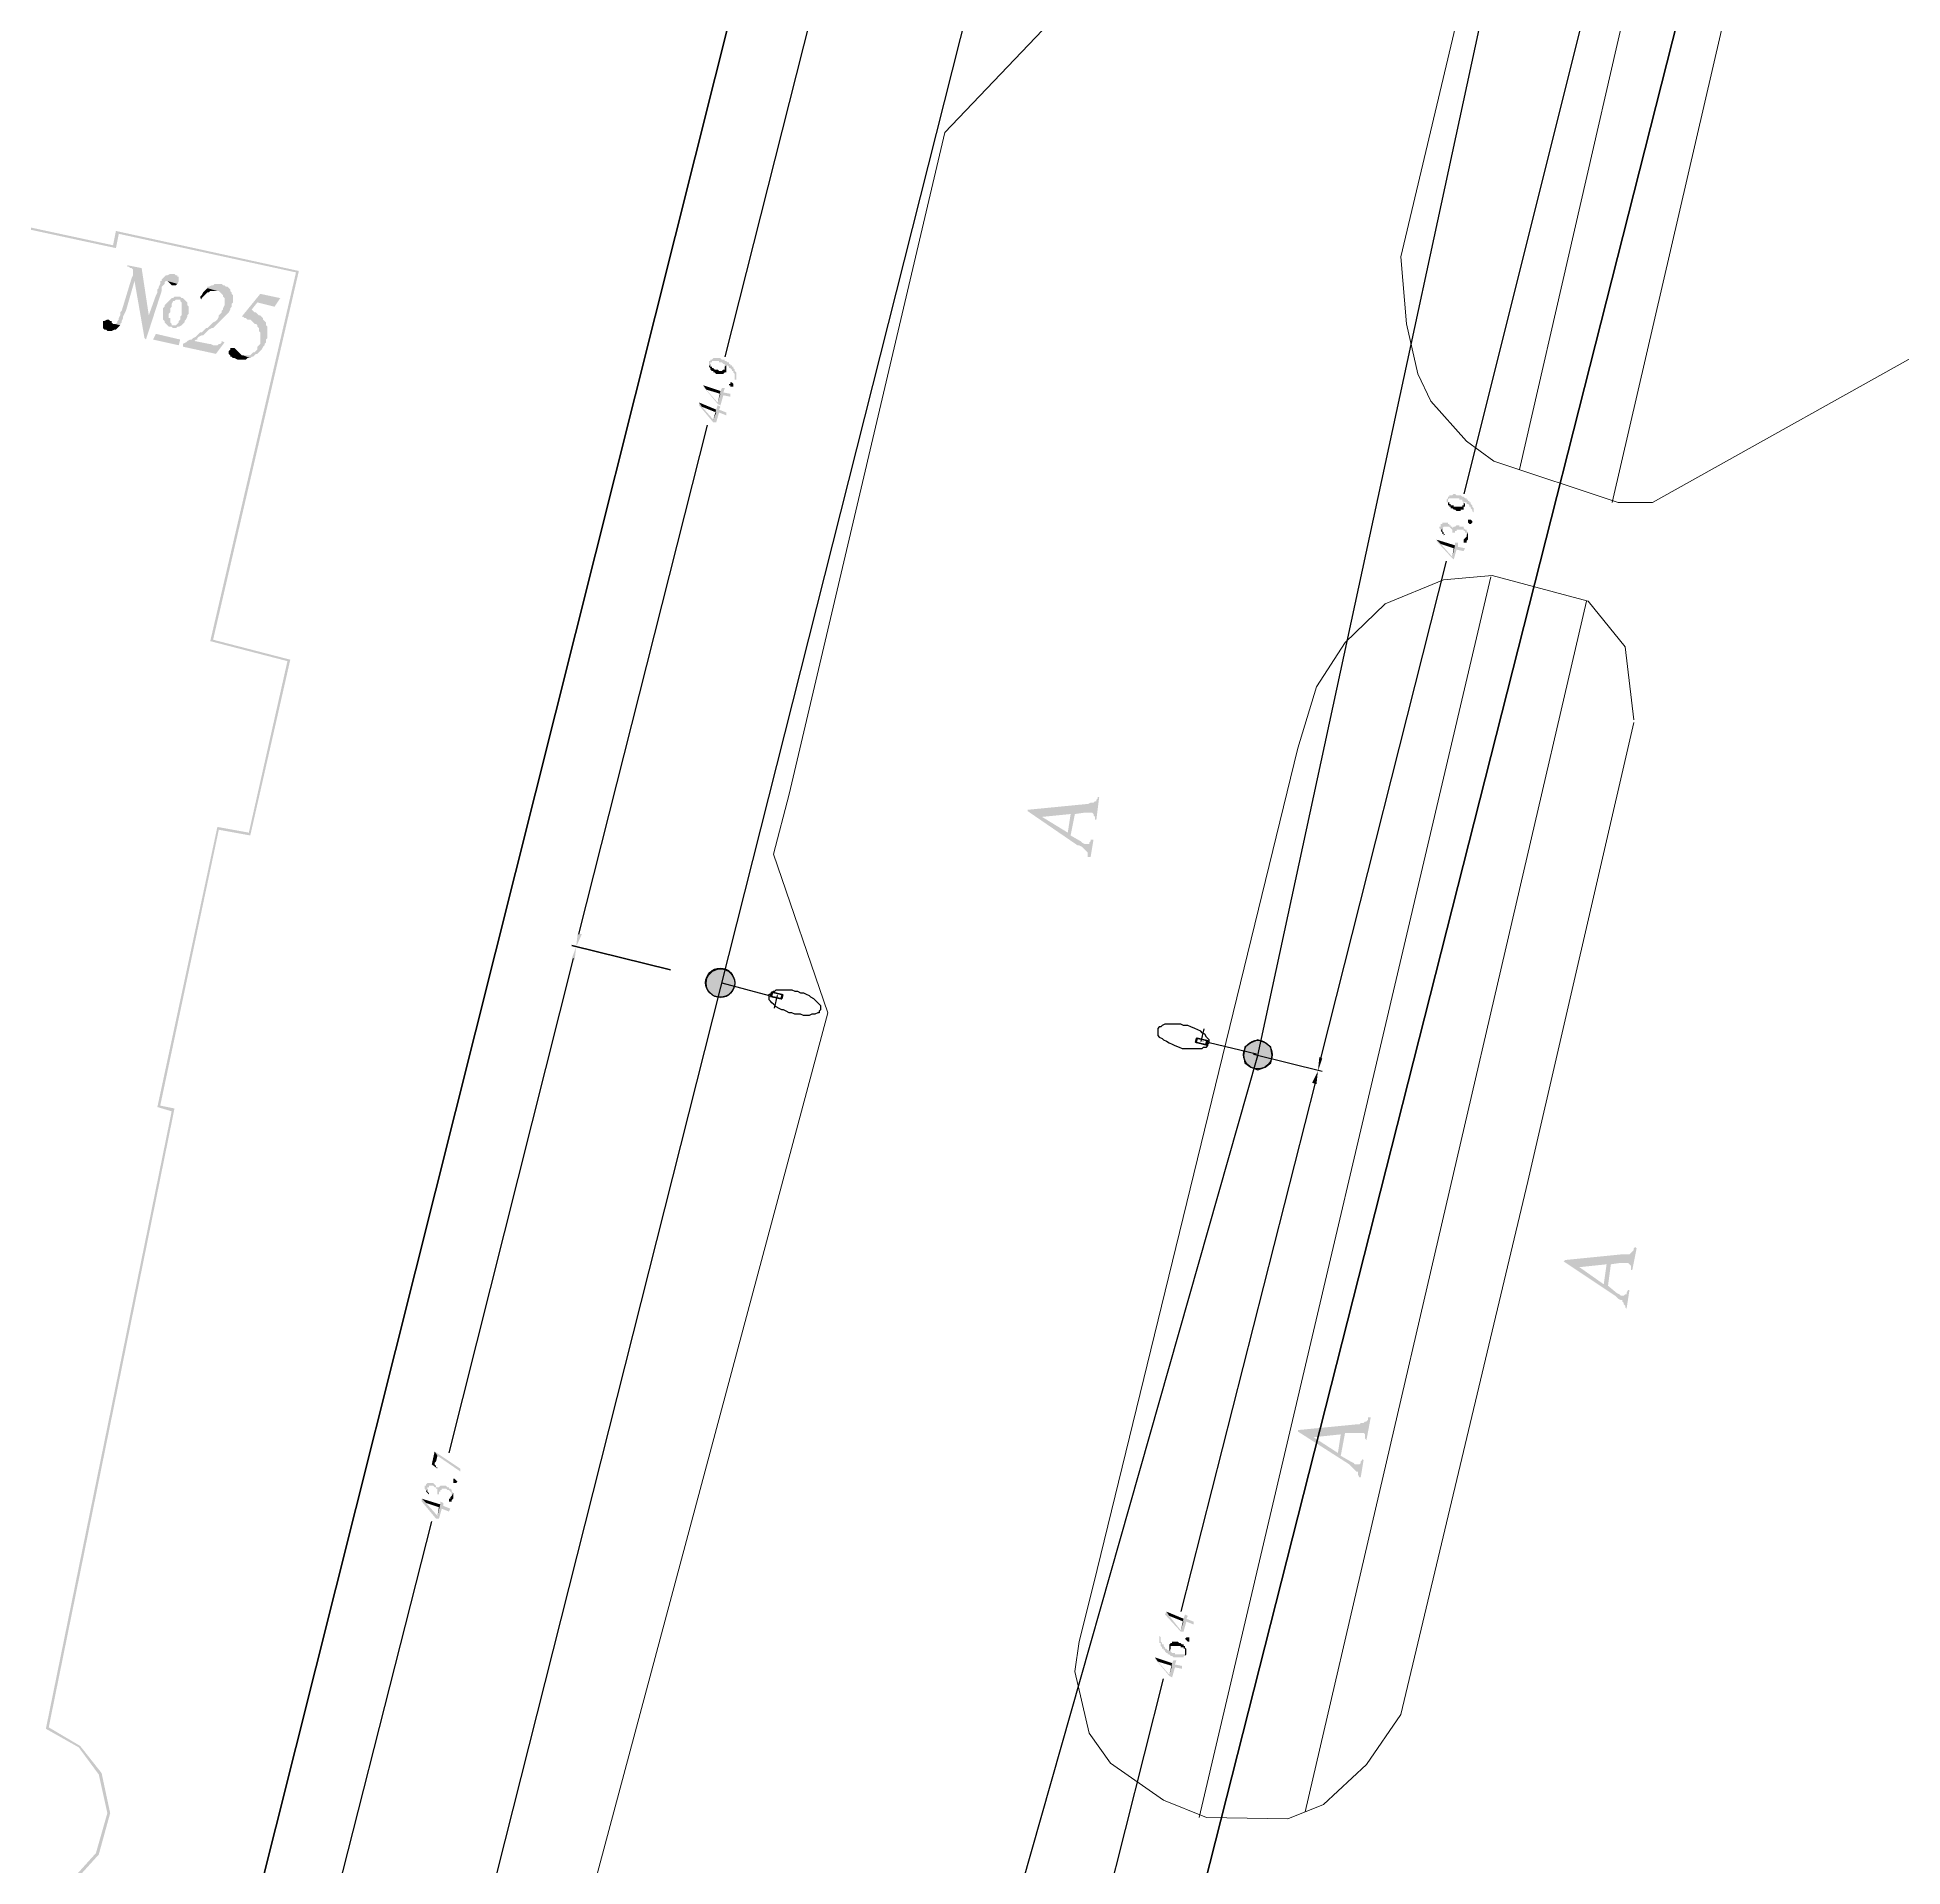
# Model space of a CAD drawing. Extents: x 243 to 885, y -99 to 1005.
# Drawn here: x 404.9 to 477.9, y 430.1 to 501.8 of the extents above; entities that cross this region are included whole.
import ezdxf

# ---------------------------------------------------------------- set-up
doc = ezdxf.new("R2010")
doc.units = 0
doc.header["$MEASUREMENT"] = 0
for name, color, linetype in [('DLXLUM01', 6, 'Continuous'), ('DLXLUMEX', 2, 'Continuous'), ('DLXSCENE', 7, 'Continuous'), ('PDF _Геометрия', 7, 'Continuous'), ('PDF _Сплошная заливка', 7, 'Continuous')]:
    doc.layers.add(name, color=color, linetype=linetype)

# ---------------------------------------------------------------- blocks, each defined once
blk = doc.blocks.new('*U17')
for p, q in [((-0.214, 0.137), (-0.253, -0.028)), ((-0.253, -0.028), (-0.214, 0.137)), ((-0.185, 0.13), (-0.224, -0.035)), ((-0.224, -0.035), (-0.185, 0.13)), ((-0.185, 0.13), (-0.214, 0.137)), ((0.195, 0.042), (-0.214, 0.137)), ((-0.214, 0.137), (-0.185, 0.13)), ((-0.214, 0.137), (0.195, 0.042)), ((0.224, 0.035), (-0.185, 0.13)), ((-0.185, 0.13), (0.224, 0.035)), ((0.156, -0.124), (0.195, 0.042)), ((0.195, 0.042), (0.156, -0.124)), ((0.185, -0.13), (0.224, 0.035)), ((0.224, 0.035), (0.185, -0.13)), ((0.224, 0.035), (0.195, 0.042)), ((0.195, 0.042), (0.224, 0.035)), ((-0.253, -0.028), (0.156, -0.124)), ((-0.224, -0.035), (-0.253, -0.028)), ((-0.253, -0.028), (-0.224, -0.035)), ((0.156, -0.124), (-0.253, -0.028)), ((-0.224, -0.035), (0.185, -0.13)), ((0.185, -0.13), (-0.224, -0.035)), ((0.156, -0.124), (0.185, -0.13)), ((0.185, -0.13), (0.156, -0.124))]:
    blk.add_line(p, q)
at = {"color": 1}
blk.add_line((-0.029, 0.007), (0.084, 0.494), dxfattribs=at)
at = {"layer": 'DLXLUMEX', "color": 7}
blk.add_text('1', height=0.1, dxfattribs=at).set_placement((0, 0))
blk = doc.blocks.new('*U18')
for p, q in [((-0.185, 0.13), (-0.224, -0.035)), ((-0.224, -0.035), (-0.185, 0.13)), ((-0.156, 0.124), (-0.195, -0.042)), ((-0.195, -0.042), (-0.156, 0.124)), ((0.224, 0.035), (-0.185, 0.13)), ((-0.156, 0.124), (-0.185, 0.13)), ((-0.185, 0.13), (0.224, 0.035)), ((-0.185, 0.13), (-0.156, 0.124)), ((0.253, 0.028), (-0.156, 0.124)), ((-0.156, 0.124), (0.253, 0.028)), ((0.185, -0.13), (0.224, 0.035)), ((0.224, 0.035), (0.185, -0.13)), ((0.214, -0.137), (0.253, 0.028)), ((0.253, 0.028), (0.214, -0.137)), ((0.224, 0.035), (0.253, 0.028)), ((0.253, 0.028), (0.224, 0.035)), ((-0.224, -0.035), (0.185, -0.13)), ((0.185, -0.13), (-0.224, -0.035)), ((-0.224, -0.035), (-0.195, -0.042)), ((-0.195, -0.042), (-0.224, -0.035)), ((-0.195, -0.042), (0.214, -0.137)), ((0.214, -0.137), (-0.195, -0.042)), ((0.185, -0.13), (0.214, -0.137)), ((0.214, -0.137), (0.185, -0.13))]:
    blk.add_line(p, q)
at = {"color": 1}
blk.add_line((0.029, -0.007), (-0.084, -0.494), dxfattribs=at)
at = {"layer": 'DLXLUMEX', "color": 7}
blk.add_text('1', height=0.1, dxfattribs=at).set_placement((0, 0))
blk = doc.blocks.new('*U46')
for p, q in [((177.326, 706.222), (0, 0)), ((33.147, -9.687), (212.825, 698.104))]:
    blk.add_line(p, q)

msp = doc.modelspace()

# ---------------------------------------------------------------- hatches: boundary and pattern name
at = {"layer": 'PDF _Сплошная заливка', "linetype": 'ByBlock', "transparency": 33554559}
h = msp.add_hatch(color=256, dxfattribs=at)
h.paths.add_polyline_path([(414.766, 477.398), (411.742, 478.181), (415.102, 492.627), (407.935, 494.195), (407.823, 493.635), (397.688, 495.819), (392.481, 472.47), (395.113, 471.798), (393.265, 463.568), (387.61, 464.911), (384.754, 452.871), (386.042, 452.591), (385.594, 450.743), (389.794, 449.792), (386.49, 435.682), (400.824, 432.602), (400.88, 431.482), (401.608, 430.083), (402.784, 429.131), (404.687, 428.851), (406.199, 429.411), (407.263, 430.586), (407.711, 432.21), (407.375, 433.778), (406.535, 434.842), (405.303, 435.57), (410.23, 459.816), (409.671, 459.928), (411.966, 470.735), (413.198, 470.511)])
h.paths.add_polyline_path([(411.63, 478.125), (414.654, 477.342), (413.142, 470.623), (411.91, 470.847), (409.559, 459.872), (410.119, 459.704), (405.191, 435.514), (406.479, 434.786), (407.263, 433.722), (407.599, 432.21), (407.151, 430.642), (406.143, 429.523), (404.687, 428.963), (402.84, 429.243), (401.664, 430.139), (400.992, 431.538), (400.88, 432.658), (386.602, 435.738), (389.906, 449.848), (385.706, 450.799), (386.154, 452.647), (384.866, 452.927), (387.722, 464.8), (393.377, 463.456), (395.225, 471.854), (392.593, 472.526), (397.8, 495.707), (407.935, 493.523), (408.047, 494.083), (414.99, 492.571)], flags=0)
for color, points in [(256, [(408.943, 492.739), (408.383, 492.851), (408.383, 492.795), (408.439, 492.795), (408.495, 492.739), (408.551, 492.739), (408.607, 492.683), (408.607, 492.627), (408.607, 492.571), (408.607, 492.515), (408.607, 492.459), (408.551, 492.347), (408.663, 492.235), (409.055, 489.996), (409.223, 490.892)]), (256, [(408.551, 492.347), (408.159, 491.06), (408.103, 491.004), (408.103, 490.892), (408.047, 490.78), (408.047, 490.724), (407.991, 490.668), (407.991, 490.612), (407.935, 490.556), (407.879, 490.556), (408.103, 490.5), (408.103, 490.556), (408.159, 490.612), (408.159, 490.668), (408.215, 490.78), (408.215, 490.836), (408.271, 490.948), (408.327, 491.06), (408.663, 492.235)]), (256, [(410.23, 492.515), (410.063, 492.515), (409.951, 492.459), (409.895, 492.459), (409.839, 492.403), (409.783, 492.347), (409.727, 492.291), (409.727, 492.235), (409.671, 492.235), (409.671, 492.179), (409.671, 492.123), (409.615, 492.011), (409.615, 491.955), (409.559, 491.899), (409.559, 491.787), (409.503, 491.675), (409.223, 490.892), (409.055, 489.996), (409.111, 489.94), (409.727, 491.843), (409.727, 491.899), (409.727, 492.011), (409.783, 492.067), (409.839, 492.123), (409.839, 492.179), (409.895, 492.235), (409.951, 492.235), (410.342, 492.123), (410.398, 492.235), (410.398, 492.291), (410.398, 492.403), (410.342, 492.403), (410.342, 492.459), (410.286, 492.459)]), (256, [(410.342, 492.123), (409.951, 492.235), (410.007, 492.179), (410.063, 492.123), (410.119, 492.067), (410.175, 492.067), (410.23, 492.067), (410.286, 492.067)]), (256, [(412.078, 492.123), (411.798, 492.123), (411.742, 492.067), (411.686, 492.067), (411.574, 492.011), (411.518, 492.011), (411.518, 491.955), (411.91, 491.843), (411.966, 491.843), (412.022, 491.787), (412.078, 491.731), (412.134, 491.675), (412.134, 491.619), (412.19, 491.563), (412.19, 491.507), (412.19, 491.451), (412.19, 491.339), (412.19, 491.284), (412.134, 491.172), (412.134, 491.116), (412.078, 491.06), (412.078, 491.004), (412.022, 490.948), (411.966, 490.892), (411.966, 490.836), (411.91, 490.724), (411.854, 490.668), (411.742, 490.612), (411.686, 490.556), (411.63, 490.5), (411.574, 490.444), (411.518, 490.388), (411.462, 490.388), (411.406, 490.332), (411.35, 490.276), (411.294, 490.22), (411.238, 490.22), (411.182, 490.164), (411.126, 490.108), (411.07, 490.052), (410.958, 489.996), (410.902, 489.94), (410.846, 489.94), (411.014, 489.884), (411.07, 489.94), (411.126, 489.94), (411.126, 489.996), (411.182, 490.052), (411.294, 490.108), (411.35, 490.108), (411.406, 490.164), (411.518, 490.276), (411.574, 490.332), (411.686, 490.388), (411.742, 490.388), (411.798, 490.444), (411.854, 490.5), (411.91, 490.556), (411.966, 490.612), (412.022, 490.668), (412.078, 490.724), (412.134, 490.78), (412.19, 490.836), (412.246, 490.892), (412.302, 490.948), (412.358, 491.004), (412.414, 491.116), (412.414, 491.172), (412.47, 491.228), (412.47, 491.284), (412.47, 491.339), (412.526, 491.395), (412.526, 491.451), (412.526, 491.507), (412.526, 491.619), (412.526, 491.675), (412.47, 491.731), (412.47, 491.787), (412.414, 491.843), (412.414, 491.899), (412.358, 491.955), (412.302, 492.011), (412.246, 492.011), (412.19, 492.067), (412.134, 492.067)]), (256, [(411.518, 491.955), (411.462, 491.899), (411.406, 491.843), (411.35, 491.787), (411.294, 491.675), (411.238, 491.619), (411.238, 491.563), (411.294, 491.507), (411.294, 491.563), (411.35, 491.619), (411.406, 491.675), (411.462, 491.731), (411.518, 491.787), (411.574, 491.787), (411.63, 491.843), (411.686, 491.843), (411.742, 491.843), (411.854, 491.843), (411.91, 491.843)]), (256, [(410.175, 491.563), (410.119, 491.563), (410.063, 491.507), (410.007, 491.451), (409.951, 491.395), (409.895, 491.339), (409.839, 491.284), (409.839, 491.228), (409.783, 491.172), (409.783, 491.116), (409.783, 491.004), (409.783, 490.948), (409.783, 490.892), (409.783, 490.836), (409.783, 490.724), (409.839, 490.668), (409.839, 490.612), (409.895, 490.556), (410.175, 490.5), (410.119, 490.5), (410.119, 490.556), (410.063, 490.612), (410.063, 490.668), (410.063, 490.78), (410.007, 490.78), (410.007, 490.836), (410.007, 490.948), (410.063, 491.004), (410.063, 491.06), (410.063, 491.172), (410.119, 491.228), (410.119, 491.284), (410.119, 491.339), (410.175, 491.451), (410.23, 491.451), (410.286, 491.507), (410.342, 491.507), (410.398, 491.507)]), (256, [(410.454, 491.619), (410.23, 491.619), (410.175, 491.563), (410.398, 491.507), (410.454, 491.507), (410.454, 491.451), (410.51, 491.395), (410.51, 491.339), (410.51, 491.228), (410.51, 491.116), (410.51, 491.06), (410.51, 491.004), (410.51, 490.892), (410.454, 490.836), (410.454, 490.78), (410.454, 490.724), (410.398, 490.668), (410.398, 490.612), (410.342, 490.556), (410.286, 490.5), (410.23, 490.5), (410.175, 490.5), (409.895, 490.556), (409.951, 490.5), (410.007, 490.444), (410.063, 490.444), (410.119, 490.444), (410.175, 490.388), (410.23, 490.388), (410.286, 490.388), (410.342, 490.444), (410.398, 490.444), (410.51, 490.5), (410.566, 490.556), (410.622, 490.612), (410.622, 490.668), (410.678, 490.724), (410.734, 490.836), (410.734, 490.892), (410.79, 490.948), (410.79, 491.06), (410.79, 491.116), (410.79, 491.172), (410.79, 491.228), (410.734, 491.284), (410.734, 491.395), (410.678, 491.451), (410.622, 491.507), (410.566, 491.563), (410.51, 491.563)]), (256, [(414.374, 491.563), (413.59, 491.731), (412.862, 490.836), (412.918, 490.836), (412.974, 490.78), (413.03, 490.78), (413.086, 490.724), (413.198, 490.724), (413.254, 490.668), (413.31, 490.612), (413.366, 490.556), (413.422, 490.556), (413.478, 490.5), (413.478, 490.444), (413.534, 490.388), (413.534, 490.276), (413.59, 490.22), (413.59, 490.164), (413.59, 490.052), (413.59, 489.996), (413.59, 489.94), (413.59, 489.828), (413.59, 489.772), (413.534, 489.716), (413.478, 489.66), (413.478, 489.548), (413.422, 489.492), (413.366, 489.436), (413.31, 489.436), (413.254, 489.38), (413.198, 489.324), (413.086, 489.324), (413.03, 489.324), (412.974, 489.324), (412.918, 489.324), (413.198, 489.212), (413.254, 489.268), (413.31, 489.268), (413.366, 489.324), (413.422, 489.38), (413.478, 489.38), (413.534, 489.436), (413.59, 489.492), (413.646, 489.548), (413.702, 489.66), (413.758, 489.716), (413.758, 489.772), (413.814, 489.828), (413.814, 489.94), (413.87, 489.996), (413.87, 490.052), (413.87, 490.164), (413.87, 490.22), (413.87, 490.276), (413.87, 490.388), (413.87, 490.444), (413.814, 490.5), (413.814, 490.556), (413.814, 490.612), (413.758, 490.668), (413.702, 490.724), (413.702, 490.78), (413.646, 490.836), (413.59, 490.892), (413.534, 490.892), (413.478, 490.948), (413.422, 491.004), (413.366, 491.004), (413.31, 491.06), (413.254, 491.116), (413.478, 491.395), (414.15, 491.228)]), (256, [(407.655, 490.724), (407.599, 490.724), (407.487, 490.668), (407.431, 490.668), (407.431, 490.556), (407.431, 490.5), (407.431, 490.388), (407.487, 490.332), (407.543, 490.332), (407.599, 490.276), (407.655, 490.276), (407.711, 490.276), (407.767, 490.276), (407.879, 490.332), (407.935, 490.332), (407.991, 490.388), (408.047, 490.444), (408.103, 490.5), (407.879, 490.556), (407.823, 490.556), (407.767, 490.612), (407.767, 490.668), (407.711, 490.668)]), (256, [(410.454, 489.94), (409.503, 490.164), (409.391, 489.94), (410.398, 489.716)]), (256, [(412.19, 489.828), (412.078, 489.884), (412.078, 489.828), (412.022, 489.772), (411.966, 489.772), (411.91, 489.716), (411.798, 489.716), (411.742, 489.716), (411.63, 489.772), (411.574, 489.772), (411.014, 489.884), (410.846, 489.94), (410.734, 489.884), (410.678, 489.828), (410.566, 489.772), (410.566, 489.66), (411.854, 489.38)]), (256, [(412.526, 489.604), (412.414, 489.604), (412.414, 489.548), (412.358, 489.492), (412.358, 489.436), (412.358, 489.38), (412.414, 489.324), (412.414, 489.268), (412.47, 489.268), (412.526, 489.212), (412.582, 489.212), (412.694, 489.156), (412.75, 489.156), (412.806, 489.156), (412.862, 489.156), (412.918, 489.156), (413.03, 489.156), (413.086, 489.212), (413.198, 489.212), (412.918, 489.324), (412.862, 489.324), (412.806, 489.38), (412.75, 489.436), (412.694, 489.492), (412.638, 489.548), (412.582, 489.604)]), (256, [(431.171, 489.044), (431.171, 488.876), (431.227, 488.988), (431.227, 489.044), (431.283, 489.044), (431.283, 489.1), (431.339, 489.1), (431.395, 489.1), (431.451, 489.1), (431.507, 489.1), (431.563, 489.1), (431.563, 489.044), (431.619, 489.044), (431.675, 489.044), (431.731, 488.988), (431.787, 488.988), (431.787, 488.932), (431.787, 488.876), (431.843, 488.932), (431.899, 488.932), (431.955, 488.876), (431.955, 488.82), (432.011, 488.82), (432.067, 488.764), (432.067, 488.708), (432.123, 488.708), (432.123, 488.652), (432.179, 488.596), (432.179, 488.54), (432.179, 488.484), (432.179, 488.428), (432.179, 488.372), (432.235, 488.372), (432.235, 488.428), (432.235, 488.484), (432.235, 488.54), (432.235, 488.596), (432.235, 488.652), (432.179, 488.708), (432.179, 488.764), (432.123, 488.82), (432.123, 488.876), (432.067, 488.876), (432.067, 488.932), (432.011, 488.932), (432.011, 488.988), (431.955, 488.988), (431.955, 489.044), (431.899, 489.044), (431.843, 489.1), (431.787, 489.1), (431.787, 489.156), (431.731, 489.156), (431.675, 489.156), (431.619, 489.212), (431.563, 489.212), (431.507, 489.212), (431.451, 489.212), (431.395, 489.212), (431.339, 489.212), (431.283, 489.156), (431.227, 489.156), (431.227, 489.1), (431.171, 489.1)]), (256, [(431.171, 488.876), (431.227, 488.82), (431.227, 488.764), (431.283, 488.708), (431.339, 488.708), (431.339, 488.652), (431.395, 488.652), (431.451, 488.596), (431.507, 488.596), (431.563, 488.596), (431.619, 488.596), (431.675, 488.596), (431.731, 488.596), (431.787, 488.82), (431.787, 488.764), (431.731, 488.764), (431.675, 488.708), (431.619, 488.708), (431.563, 488.708), (431.507, 488.764), (431.451, 488.764), (431.395, 488.764), (431.339, 488.82), (431.283, 488.82), (431.283, 488.876), (431.227, 488.876), (431.227, 488.932), (431.227, 488.988)]), (256, [(431.787, 488.876), (431.787, 488.82), (431.731, 488.596), (431.787, 488.652), (431.843, 488.652), (431.843, 488.708), (431.843, 488.764), (431.843, 488.82), (431.843, 488.876), (431.843, 488.932)]), (256, [(431.955, 488.204), (432.011, 488.204), (432.011, 488.26), (432.067, 488.26), (432.123, 488.204), (432.123, 488.148), (432.123, 488.092), (432.067, 488.092), (432.011, 488.092), (432.011, 488.148), (431.955, 488.148), (431.955, 488.204)]), (256, [(430.779, 487.476), (430.779, 487.364), (431.339, 486.692), (431.451, 486.692), (431.563, 487.084), (431.843, 486.972), (431.843, 487.084), (431.563, 487.196), (431.619, 487.308), (431.507, 487.364), (431.451, 487.196), (431.339, 486.804), (430.891, 487.308)]), (256, [(430.779, 487.476), (430.891, 487.308), (431.451, 487.084), (431.339, 486.804), (431.451, 487.196)]), (256, [(430.947, 488.148), (430.947, 488.092), (431.507, 487.42), (431.619, 487.364), (431.731, 487.756), (432.011, 487.7), (432.011, 487.812), (431.731, 487.868), (431.787, 488.036), (431.675, 488.036), (431.619, 487.924), (431.507, 487.476), (431.059, 487.98)]), (256, [(430.947, 488.148), (431.059, 487.98), (431.619, 487.812), (431.507, 487.476), (431.619, 487.924)]), (256, [(460.063, 483.669), (460.063, 483.557), (460.119, 483.557), (460.119, 483.669), (460.175, 483.725), (460.231, 483.725), (460.287, 483.725), (460.343, 483.725), (460.399, 483.725), (460.455, 483.725), (460.511, 483.725), (460.567, 483.725), (460.567, 483.669), (460.623, 483.669), (460.679, 483.669), (460.679, 483.613), (460.735, 483.557), (460.735, 483.501), (460.735, 483.613), (460.791, 483.557), (460.847, 483.557), (460.847, 483.501), (460.903, 483.501), (460.959, 483.445), (460.959, 483.389), (461.015, 483.389), (461.015, 483.333), (461.071, 483.277), (461.071, 483.221), (461.127, 483.165), (461.127, 483.109), (461.127, 483.053), (461.071, 483.053), (461.127, 483.053), (461.127, 483.109), (461.127, 483.165), (461.127, 483.221), (461.127, 483.277), (461.127, 483.333), (461.071, 483.389), (461.071, 483.445), (461.015, 483.501), (461.015, 483.557), (460.959, 483.557), (460.959, 483.613), (460.903, 483.613), (460.903, 483.669), (460.847, 483.669), (460.847, 483.725), (460.791, 483.725), (460.735, 483.781), (460.679, 483.781), (460.623, 483.837), (460.567, 483.837), (460.511, 483.837), (460.455, 483.837), (460.399, 483.893), (460.343, 483.893), (460.287, 483.837), (460.231, 483.837), (460.175, 483.837), (460.175, 483.781), (460.119, 483.781), (460.119, 483.725)]), (256, [(460.119, 483.557), (460.119, 483.445), (460.175, 483.445), (460.175, 483.389), (460.231, 483.389), (460.231, 483.333), (460.287, 483.333), (460.343, 483.277), (460.399, 483.277), (460.455, 483.221), (460.511, 483.221), (460.567, 483.221), (460.623, 483.221), (460.623, 483.277), (460.679, 483.277), (460.735, 483.445), (460.679, 483.445), (460.679, 483.389), (460.623, 483.389), (460.567, 483.389), (460.511, 483.389), (460.455, 483.389), (460.399, 483.389), (460.343, 483.389), (460.343, 483.445), (460.287, 483.445), (460.231, 483.445), (460.231, 483.501), (460.175, 483.501), (460.175, 483.557), (460.119, 483.557), (460.119, 483.613), (460.119, 483.669)]), (256, [(460.735, 483.501), (460.735, 483.445), (460.679, 483.277), (460.735, 483.277), (460.735, 483.333), (460.735, 483.389), (460.791, 483.389), (460.791, 483.445), (460.791, 483.501), (460.735, 483.557), (460.735, 483.613)]), (256, [(459.839, 482.605), (459.783, 482.605), (459.783, 482.549), (459.839, 482.493), (459.839, 482.437), (459.895, 482.549), (459.951, 482.605), (460.007, 482.605), (460.063, 482.605), (460.119, 482.605), (460.175, 482.605), (460.231, 482.549), (460.287, 482.493), (460.287, 482.437), (460.287, 482.381), (460.343, 482.381), (460.343, 482.325), (460.343, 482.381), (460.399, 482.381), (460.399, 482.437), (460.455, 482.437), (460.455, 482.493), (460.511, 482.493), (460.567, 482.493), (460.623, 482.493), (460.679, 482.493), (460.735, 482.493), (460.735, 482.437), (460.791, 482.437), (460.791, 482.381), (460.847, 482.381), (460.847, 482.325), (460.847, 482.269), (460.903, 482.381), (460.847, 482.437), (460.847, 482.493), (460.791, 482.493), (460.735, 482.549), (460.735, 482.605), (460.679, 482.605), (460.623, 482.605), (460.567, 482.605), (460.567, 482.661), (460.511, 482.661), (460.455, 482.661), (460.399, 482.605), (460.343, 482.605), (460.287, 482.549), (460.287, 482.605), (460.231, 482.605), (460.231, 482.661), (460.175, 482.661), (460.175, 482.717), (460.119, 482.717), (460.119, 482.773), (460.063, 482.773), (460.007, 482.773), (459.951, 482.773), (459.895, 482.773), (459.895, 482.717), (459.839, 482.717), (459.839, 482.661)]), (256, [(459.839, 482.437), (459.895, 482.381), (459.895, 482.325), (459.951, 482.325), (459.951, 482.269), (460.007, 482.325), (459.951, 482.325), (459.951, 482.381), (459.895, 482.437), (459.895, 482.493), (459.895, 482.549)]), (256, [(460.735, 482.045), (460.735, 481.989), (460.791, 481.989), (460.847, 481.989), (460.847, 482.045), (460.903, 482.101), (460.903, 482.157), (460.903, 482.213), (460.903, 482.269), (460.903, 482.325), (460.903, 482.381), (460.847, 482.269), (460.847, 482.213), (460.791, 482.157), (460.735, 482.101)]), (256, [(460.903, 482.829), (460.903, 482.885), (461.015, 482.885), (461.071, 482.829), (461.071, 482.773), (461.015, 482.717), (460.959, 482.717), (460.903, 482.773), (460.903, 482.829)]), (256, [(459.671, 482.101), (459.671, 482.045), (460.287, 481.373), (460.343, 481.317), (460.455, 481.709), (460.735, 481.653), (460.791, 481.765), (460.511, 481.821), (460.511, 481.989), (460.399, 481.989), (460.399, 481.877), (460.287, 481.429), (459.839, 481.933)]), (256, [(459.671, 482.101), (459.839, 481.933), (460.343, 481.765), (460.287, 481.429), (460.399, 481.877)]), (256, [(443.657, 471.518), (444.217, 471.239), (445.337, 471.351), (445.225, 470.623), (445.505, 471.351), (445.897, 471.407), (445.953, 471.407), (446.009, 471.407), (446.065, 471.407), (446.121, 471.407), (446.177, 471.407), (446.233, 471.351), (446.233, 471.295), (446.289, 471.239), (446.289, 471.127), (446.345, 471.127), (446.457, 472.022), (446.401, 472.022), (446.401, 471.966), (446.345, 471.91), (446.345, 471.854), (446.289, 471.854), (446.233, 471.798), (446.177, 471.798), (446.121, 471.798), (446.009, 471.742), (445.953, 471.742)]), (256, [(443.657, 471.518), (443.657, 471.463), (445.617, 470.119), (445.673, 470.119), (445.785, 470.063), (445.841, 470.007), (445.897, 469.951), (445.953, 469.895), (446.009, 469.839), (446.009, 469.783), (446.009, 469.671), (446.121, 469.671), (446.233, 470.343), (446.121, 470.343), (446.121, 470.287), (446.065, 470.231), (446.065, 470.175), (446.009, 470.175), (445.953, 470.175), (445.897, 470.175), (445.785, 470.231), (445.729, 470.287), (445.337, 470.511), (445.505, 471.351), (445.225, 470.623), (444.217, 471.239)]), (256, [(431.899, 464.24), (432.123, 464.464), (432.179, 464.744), (432.123, 465.023), (431.899, 465.247), (431.619, 465.303), (431.339, 465.247), (431.115, 465.023), (431.059, 464.744), (431.115, 464.464), (431.339, 464.24), (431.619, 464.128)]), (256, [(452.952, 461.44), (453.176, 461.608), (453.232, 461.888), (453.176, 462.224), (452.952, 462.392), (452.672, 462.504), (452.392, 462.392), (452.168, 462.224), (452.112, 461.888), (452.168, 461.608), (452.392, 461.44), (452.672, 461.328)]), (256, [(464.71, 453.879), (464.654, 453.823), (466.67, 452.479), (466.726, 452.423), (466.782, 452.367), (466.894, 452.311), (466.95, 452.311), (466.95, 452.255), (467.006, 452.199), (467.006, 452.143), (467.062, 452.087), (467.062, 452.031), (467.118, 451.975), (467.23, 452.703), (467.174, 452.703), (467.118, 452.591), (467.118, 452.535), (467.062, 452.535), (467.006, 452.479), (466.95, 452.479), (466.894, 452.479), (466.838, 452.535), (466.726, 452.591), (466.39, 452.871), (466.502, 453.711), (466.222, 452.927), (465.27, 453.599)]), (256, [(464.71, 453.879), (465.27, 453.599), (466.334, 453.711), (466.222, 452.927), (466.502, 453.711), (466.894, 453.767), (466.95, 453.767), (467.062, 453.767), (467.118, 453.767), (467.174, 453.767), (467.23, 453.711), (467.286, 453.655), (467.286, 453.543), (467.286, 453.487), (467.342, 453.487), (467.51, 454.327), (467.454, 454.383), (467.398, 454.327), (467.398, 454.271), (467.342, 454.215), (467.286, 454.159), (467.23, 454.103), (467.118, 454.103), (467.062, 454.103), (466.95, 454.103)]), (256, [(454.24, 447.216), (454.856, 446.936), (455.92, 447.048), (455.808, 446.32), (456.088, 447.104), (456.479, 447.104), (456.535, 447.104), (456.591, 447.104), (456.703, 447.104), (456.759, 447.104), (456.815, 447.104), (456.871, 447.048), (456.871, 446.992), (456.871, 446.936), (456.871, 446.88), (456.927, 446.824), (457.095, 447.72), (456.983, 447.72), (456.983, 447.608), (456.927, 447.552), (456.871, 447.552), (456.815, 447.496), (456.759, 447.496), (456.703, 447.496), (456.647, 447.44), (456.535, 447.44)]), (256, [(454.24, 447.216), (454.24, 447.16), (456.256, 445.872), (456.312, 445.816), (456.368, 445.76), (456.424, 445.704), (456.479, 445.648), (456.535, 445.592), (456.591, 445.592), (456.591, 445.536), (456.591, 445.48), (456.647, 445.368), (456.703, 445.368), (456.815, 446.04), (456.759, 446.096), (456.759, 446.04), (456.703, 445.984), (456.703, 445.928), (456.647, 445.872), (456.591, 445.872), (456.535, 445.872), (456.479, 445.872), (456.424, 445.928), (456.312, 445.984), (455.92, 446.208), (456.088, 447.104), (455.808, 446.32), (454.856, 446.936)]), (256, [(420.421, 446.376), (420.309, 445.872), (420.533, 445.704), (420.533, 445.76), (420.477, 445.76), (420.477, 445.816), (420.421, 445.872), (420.421, 445.928), (420.477, 445.984), (420.533, 446.208)]), (256, [(420.421, 446.376), (420.533, 446.208), (421.429, 445.592), (421.429, 445.704)]), (256, [(420.029, 445.032), (420.029, 444.92), (420.085, 444.864), (420.085, 444.808), (420.141, 444.92), (420.141, 444.976), (420.197, 444.976), (420.197, 445.032), (420.253, 445.032), (420.309, 445.032), (420.365, 445.032), (420.421, 444.976), (420.477, 444.976), (420.477, 444.92), (420.533, 444.92), (420.533, 444.864), (420.533, 444.808), (420.533, 444.752), (420.533, 444.696), (420.589, 444.696), (420.589, 444.752), (420.589, 444.808), (420.645, 444.808), (420.645, 444.864), (420.701, 444.864), (420.701, 444.92), (420.757, 444.92), (420.813, 444.92), (420.869, 444.92), (420.925, 444.864), (420.981, 444.864), (421.037, 444.808), (421.093, 444.752), (421.093, 444.696), (421.093, 444.64), (421.149, 444.752), (421.093, 444.808), (421.093, 444.864), (421.037, 444.92), (420.981, 444.92), (420.981, 444.976), (420.925, 444.976), (420.869, 445.032), (420.813, 445.032), (420.757, 445.032), (420.701, 445.032), (420.645, 445.032), (420.589, 444.976), (420.533, 444.976), (420.533, 444.92), (420.533, 444.976), (420.477, 444.976), (420.477, 445.032), (420.421, 445.088), (420.365, 445.144), (420.309, 445.144), (420.253, 445.144), (420.197, 445.144), (420.141, 445.144), (420.085, 445.088), (420.085, 445.032)]), (256, [(421.149, 445.256), (421.149, 445.312), (421.205, 445.312), (421.261, 445.256), (421.317, 445.2), (421.261, 445.144), (421.205, 445.144), (421.149, 445.144), (421.149, 445.2), (421.149, 445.256)]), (256, [(419.917, 444.528), (419.917, 444.416), (420.477, 443.744), (420.589, 443.744), (420.701, 444.136), (420.981, 444.024), (421.037, 444.136), (420.757, 444.248), (420.757, 444.36), (420.645, 444.416), (420.645, 444.304), (420.533, 443.856), (420.085, 444.36)]), (256, [(419.917, 444.528), (420.085, 444.36), (420.589, 444.192), (420.533, 443.856), (420.645, 444.304)]), (256, [(420.085, 444.808), (420.141, 444.752), (420.197, 444.696), (420.253, 444.696), (420.197, 444.696), (420.197, 444.752), (420.141, 444.808), (420.141, 444.864), (420.141, 444.92)]), (256, [(420.981, 444.472), (420.981, 444.416), (421.037, 444.416), (421.093, 444.416), (421.093, 444.472), (421.149, 444.528), (421.149, 444.584), (421.149, 444.64), (421.149, 444.696), (421.149, 444.752), (421.093, 444.64), (421.037, 444.584), (421.037, 444.528), (420.981, 444.528)]), (6, [(449.089, 440.105), (449.033, 439.993), (449.649, 439.321), (449.761, 439.321), (449.872, 439.713), (450.152, 439.601), (450.152, 439.713), (449.872, 439.825), (449.928, 439.937), (449.817, 439.993), (449.761, 439.825), (449.649, 439.377), (449.201, 439.937)]), (6, [(449.089, 440.105), (449.201, 439.937), (449.761, 439.713), (449.649, 439.377), (449.761, 439.825)]), (6, [(448.809, 439.153), (448.809, 438.873), (448.865, 438.873), (448.865, 438.761), (448.921, 438.705), (448.921, 438.649), (448.977, 438.649), (448.977, 438.593), (449.033, 438.593), (449.033, 438.537), (449.089, 438.481), (449.145, 438.481), (449.145, 438.425), (449.201, 438.425), (449.257, 438.369), (449.313, 438.369), (449.369, 438.313), (449.425, 438.313), (449.481, 438.313), (449.537, 438.313), (449.593, 438.313), (449.649, 438.313), (449.705, 438.313), (449.761, 438.313), (449.761, 438.369), (449.817, 438.369), (449.817, 438.481), (449.817, 438.425), (449.761, 438.425), (449.705, 438.425), (449.649, 438.425), (449.593, 438.425), (449.537, 438.425), (449.481, 438.425), (449.425, 438.425), (449.425, 438.481), (449.369, 438.481), (449.313, 438.481), (449.257, 438.537), (449.257, 438.593), (449.257, 438.649), (449.201, 438.537), (449.201, 438.593), (449.145, 438.593), (449.089, 438.649), (449.033, 438.649), (449.033, 438.705), (448.977, 438.761), (448.977, 438.817), (448.921, 438.817), (448.921, 438.873), (448.865, 438.929), (448.865, 438.985), (448.865, 439.041), (448.865, 439.097)]), (6, [(449.201, 438.761), (449.201, 438.537), (449.257, 438.649), (449.257, 438.705), (449.313, 438.873), (449.257, 438.873), (449.201, 438.817)]), (6, [(449.313, 438.873), (449.257, 438.705), (449.257, 438.761), (449.313, 438.761), (449.369, 438.761), (449.425, 438.761), (449.481, 438.761), (449.537, 438.761), (449.593, 438.761), (449.649, 438.761), (449.649, 438.705), (449.705, 438.705), (449.761, 438.705), (449.761, 438.649), (449.817, 438.649), (449.817, 438.593), (449.817, 438.537), (449.817, 438.481), (449.817, 438.369), (449.872, 438.425), (449.872, 438.481), (449.872, 438.537), (449.872, 438.593), (449.872, 438.649), (449.817, 438.705), (449.817, 438.761), (449.761, 438.761), (449.761, 438.817), (449.705, 438.817), (449.649, 438.873), (449.593, 438.873), (449.537, 438.929), (449.481, 438.929), (449.425, 438.929), (449.369, 438.929), (449.313, 438.929)]), (6, [(449.817, 439.041), (449.872, 439.097), (449.928, 439.097), (449.984, 439.097), (449.984, 439.041), (449.984, 438.985), (449.984, 438.929), (449.928, 438.929), (449.872, 438.985), (449.817, 439.041)]), (6, [(448.641, 438.313), (448.641, 438.257), (449.201, 437.585), (449.313, 437.529), (449.425, 437.921), (449.705, 437.865), (449.705, 437.977), (449.425, 438.033), (449.481, 438.201), (449.369, 438.201), (449.313, 438.089), (449.201, 437.641), (448.753, 438.145)]), (6, [(448.641, 438.313), (448.753, 438.145), (449.313, 437.977), (449.201, 437.641), (449.313, 438.089)])]:
    msp.add_hatch(color=color, dxfattribs=at).paths.add_polyline_path(points)
h = msp.add_hatch(color=256, dxfattribs=at)
h.paths.add_polyline_path([(426.188, 466.647), (426.02, 466.647), (425.964, 466.143)])
h.paths.add_polyline_path([(425.796, 465.695), (425.908, 465.639), (425.964, 466.143)])

# ---------------------------------------------------------------- linework, layer by layer
at = {"layer": 'PDF _Геометрия', "color": 3, "linetype": 'ByBlock', "lineweight": 25}
msp.add_lwpolyline([(545.057, 1000.691), (599.929, 988.931), (493.714, 678.461), (504.407, 641.447), (324.731, -66.338), (291.584, -56.652), (468.909, 649.565), (472.101, 649.565), (480.667, 670.736), (470.477, 695.258)], close=True, dxfattribs=at)
at = {"layer": 'PDF _Геометрия', "color": 1, "linetype": 'ByBlock', "lineweight": 25}
for points in [[(476.692, 642.965), (398.752, 334.505)], [(429.66, 378.29), (439.962, 417.204), (452.672, 461.888), (461.911, 504.777), (475.069, 548.451), (484.755, 588.597), (491.418, 614.577), (496.401, 637.925)]]:
    msp.add_lwpolyline(points, dxfattribs=at)
at = {"layer": 'PDF _Геометрия', "linetype": 'ByBlock', "lineweight": 18}
for points in [[(464.374, 604.722), (466.614, 603.714), (467.398, 602.091), (467.398, 600.355), (464.486, 586.245), (457.767, 558.417), (449.761, 522.863), (445.057, 502.93), (440.41, 498.058), (434.307, 472.134), (433.691, 469.783), (435.819, 463.568), (424.508, 421.292), (423.612, 420.116), (422.717, 419.332), (421.261, 418.828), (420.141, 418.94)], [(504.352, 594.588), (492.37, 597.443), (490.354, 597.499), (488.003, 596.94), (485.819, 595.316), (484.531, 592.74), (478.652, 566.48), (470.813, 532.941), (466.726, 528.798), (458.271, 493.187), (458.495, 490.556), (458.943, 488.596), (459.447, 487.532), (460.847, 485.964), (461.911, 485.18), (466.782, 483.557), (468.126, 483.557), (480.052, 490.22)], [(466.558, 483.557), (471.485, 504.889), (481.9, 551.306), (484.083, 550.858), (486.211, 559.369), (489.57, 558.809)], [(472.997, 541.956), (475.853, 541.116), (462.919, 484.844)], [(467.398, 475.046), (467.062, 477.902), (465.606, 479.693), (461.855, 480.701), (459.951, 480.533), (457.655, 479.581), (456.088, 478.07), (454.968, 476.334), (454.24, 473.926), (446.233, 441.169), (445.673, 438.929), (445.505, 437.753), (446.065, 435.346), (446.905, 434.17), (448.977, 432.714), (450.656, 432.042), (453.848, 431.986), (455.248, 432.546), (456.927, 434.114), (458.271, 436.074), (463.254, 456.958), (467.398, 474.934)], [(461.799, 480.645), (450.376, 432.042)], [(454.52, 432.266), (465.55, 479.693)]]:
    msp.add_lwpolyline(points, dxfattribs=at)
at = {"layer": 'PDF _Геометрия', "linetype": 'ByBlock', "lineweight": 25}
for points in [[(436.826, 509.201), (431.787, 489.268)], [(465.606, 503.378), (460.735, 483.893)], [(426.076, 466.647), (431.115, 486.58)], [(455.136, 461.776), (460.063, 481.261)], [(425.852, 465.695), (420.981, 446.32)], [(431.675, 464.744), (433.523, 464.24)], [(452.616, 461.944), (450.768, 462.392)], [(452.504, 461.944), (455.192, 461.272)], [(415.382, 424.259), (420.309, 443.632)]]:
    msp.add_lwpolyline(points, dxfattribs=at)
for points in [[(425.796, 466.199), (429.66, 465.247)], [(435.539, 463.736), (435.539, 463.68), (435.483, 463.624), (435.483, 463.568), (435.427, 463.568), (435.315, 463.512), (435.259, 463.512), (435.203, 463.512), (435.091, 463.456), (434.979, 463.456), (434.867, 463.456), (434.755, 463.512), (434.643, 463.512), (434.531, 463.512), (434.419, 463.568), (434.307, 463.568), (434.195, 463.624), (434.083, 463.68), (434.027, 463.68), (433.915, 463.736), (433.803, 463.792), (433.747, 463.848), (433.691, 463.904), (433.635, 463.96), (433.579, 464.016), (433.523, 464.072), (433.523, 464.128), (433.523, 464.184), (433.523, 464.24), (433.523, 464.296), (433.579, 464.296), (433.635, 464.352), (433.691, 464.408), (433.747, 464.408), (433.803, 464.464), (433.915, 464.464), (433.971, 464.464), (434.083, 464.464), (434.195, 464.464), (434.307, 464.464), (434.419, 464.464), (434.531, 464.408), (434.643, 464.408), (434.755, 464.352), (434.867, 464.352), (434.979, 464.296), (435.091, 464.24), (435.147, 464.184), (435.259, 464.128), (435.315, 464.072), (435.371, 464.016), (435.427, 463.96), (435.483, 463.904), (435.539, 463.848), (435.539, 463.792)], [(448.753, 462.896), (448.753, 462.672), (448.809, 462.616), (448.921, 462.56), (448.977, 462.504), (449.089, 462.448), (449.201, 462.392), (449.313, 462.336), (449.425, 462.28), (449.593, 462.224), (449.705, 462.168), (449.872, 462.168), (449.984, 462.168), (450.096, 462.168), (450.264, 462.168), (450.376, 462.168), (450.488, 462.168), (450.544, 462.224), (450.656, 462.224), (450.712, 462.28), (450.712, 462.336), (450.768, 462.392), (450.768, 462.448), (450.768, 462.504), (450.712, 462.56), (450.656, 462.616), (450.6, 462.728), (450.488, 462.784), (450.432, 462.84), (450.32, 462.896), (450.208, 462.952), (450.04, 463.008), (449.928, 463.064), (449.761, 463.064), (449.649, 463.12), (449.537, 463.12), (449.369, 463.12), (449.257, 463.12), (449.145, 463.12), (449.033, 463.12), (448.921, 463.064), (448.865, 463.008), (448.809, 463.008), (448.753, 462.952)], [(453.232, 461.888), (453.176, 462.224), (452.952, 462.392), (452.672, 462.504), (452.392, 462.392), (452.168, 462.224), (452.112, 461.888), (452.168, 461.608), (452.392, 461.44), (452.672, 461.328), (452.952, 461.44), (453.176, 461.608)], [(453.232, 461.888), (453.176, 462.224), (452.952, 462.392), (452.672, 462.504), (452.392, 462.392), (452.168, 462.224), (452.112, 461.888), (452.168, 461.608), (452.392, 461.44), (452.672, 461.328), (452.952, 461.44), (453.176, 461.608)]]:
    msp.add_lwpolyline(points, close=True, dxfattribs=at)
at = {"layer": 'PDF _Геометрия', "color": 6, "linetype": 'ByBlock', "lineweight": 25}
for points in [[(452.504, 461.944), (455.192, 461.272)], [(454.912, 460.824), (449.649, 440.105)], [(443.769, 416.813), (448.977, 437.473)]]:
    msp.add_lwpolyline(points, dxfattribs=at)
at = {"layer": 'PDF _Геометрия', "linetype": 'ByBlock', "lineweight": 25}
for centre, radius in [((431.608, 464.744), 0.571), ((431.608, 464.744), 0.571), ((431.619, 464.725), 0.56), ((452.672, 461.926), 0.561)]:
    msp.add_circle(centre, radius, dxfattribs=at)
at = {"layer": 'PDF _Сплошная заливка', "color": 6, "linetype": 'ByBlock', "lineweight": 25, "transparency": 33554559}
msp.add_solid([(454.8, 460.824), (454.968, 460.768), (455.024, 461.272)], dxfattribs=at)
at = {"layer": 'PDF _Сплошная заливка', "linetype": 'ByBlock', "lineweight": 25, "transparency": 33554559}
msp.add_solid([(455.08, 461.832), (455.192, 461.776), (455.024, 461.272)], dxfattribs=at)

# ---------------------------------------------------------------- block references
at = {"layer": 'DLXLUM01'}
for name, p in [('*U18', (433.807, 464.243)), ('*U17', (450.482, 462.437))]:
    msp.add_blockref(name, p, dxfattribs=at)
at = {"layer": 'DLXSCENE'}
msp.add_blockref('*U46', (291.582, -56.659), dxfattribs=at)

doc.saveas('drawing.dxf')
